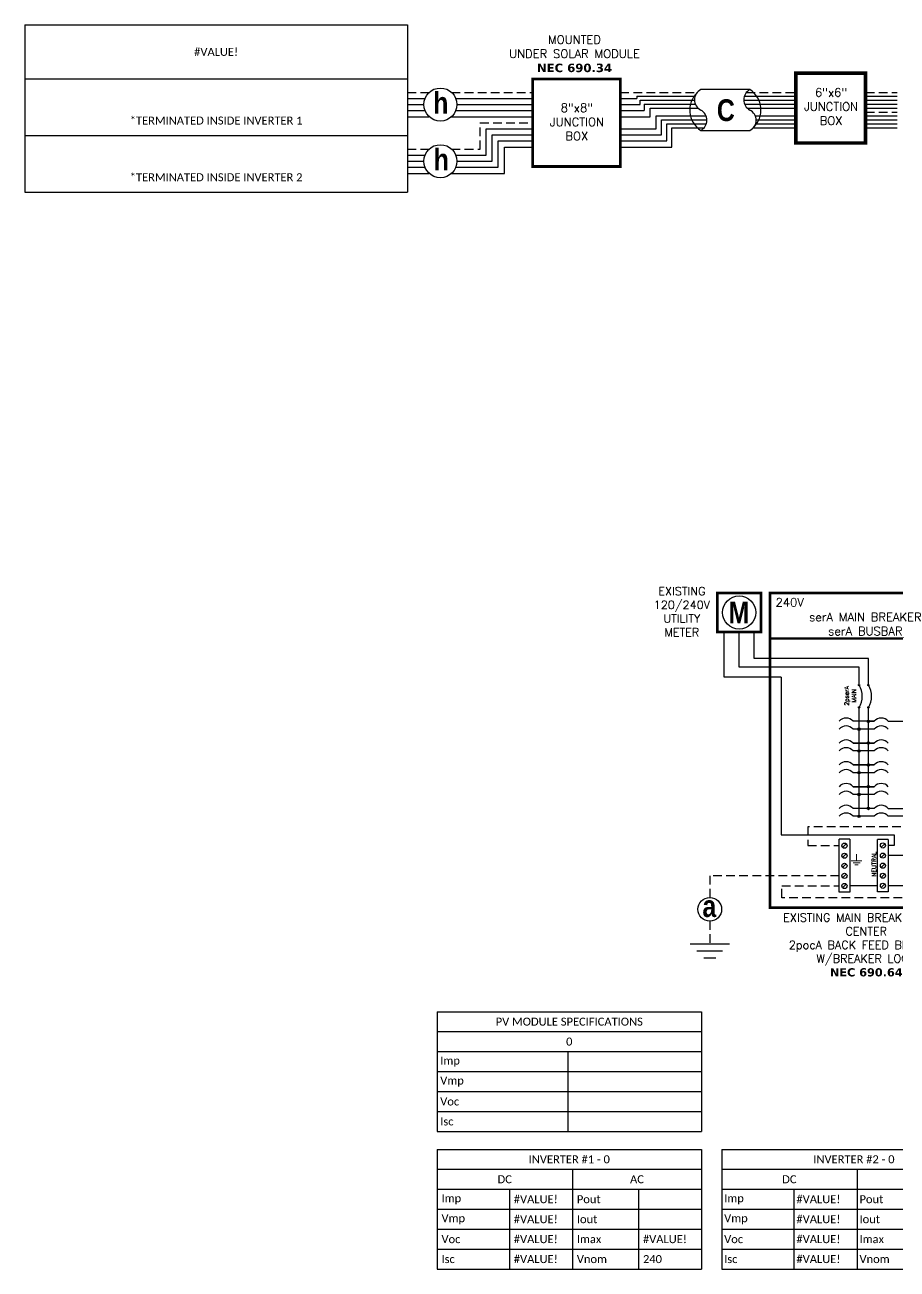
# Model space of a CAD drawing. Header units: feet. Extents: x 17788 to 18584, y 15297 to 15834.
# Drawn here: x 17788 to 18164, y 15297 to 15834 of the extents above; entities that cross this region are included whole.
import ezdxf

# ---------------------------------------------------------------- set-up
doc = ezdxf.new("R2010")
doc.units = ezdxf.units.FT
doc.header["$MEASUREMENT"] = 0
doc.linetypes.add('HIDDEN', pattern=[0.375, 0.25, -0.125])
doc.layers.add('TEXT', color=7, linetype='Continuous')
doc.styles.add('ONE LINE TXT', font='techb___.ttf')
doc.styles.get("Standard").update_dxf_attribs({"font": 'simplex.shx'})

# ---------------------------------------------------------------- blocks, each defined once
blk = doc.blocks.new('*T25')
at = {"color": 0, "lineweight": -2, "transparency": 16777216}
for p, q in [((0, 0), (165.11, 0)), ((0, 0), (0, -72.27)), ((165.11, 0), (165.11, -72.27)), ((0, -23.32), (165.11, -23.32)), ((0, -47.8), (165.11, -47.8)), ((0, -72.27), (165.11, -72.27))]:
    blk.add_line(p, q, dxfattribs=at)
at = {"color": 0, "linetype": 'Continuous', "transparency": 16777216, "char_height": 3.4544, "width": 156.9097, "attachment_point": 5}
for s, insert in [('{\\fCalibri|b0|i0|c0;#VALUE!', (82.56, -11.66)), ('{\\fCalibri|b0|i0|c0;^J^J*TERMINATED INSIDE INVERTER 1', (82.56, -35.56)), ('{\\fCalibri|b0|i0|c0;^J^J*TERMINATED INSIDE INVERTER 2', (82.56, -60.03))]:
    blk.add_mtext(s, dxfattribs=dict(at, insert=insert))
blk = doc.blocks.new('8x8box')
at = {"lineweight": 50, "const_width": 1.19}
blk.add_lwpolyline([(37.78, 0), (0, 0), (0, 37.78), (37.78, 37.78)], close=True, dxfattribs=at)
at = {"color": 1, "char_height": 3.6576, "attachment_point": 5}
for s, width, insert in [(' \\PMOUNTED \\PUNDER SOLAR MODULE\\P{\\fVerdana|b1|i0|c0|p34;NEC 690.34}', 73.0127, (18.01, 51.7)), ('8"x8"  JUNCTION BOX ', 0.4767, (19.03, 19.26))]:
    blk.add_mtext_dynamic_manual_height_columns(s, width=width, gutter_width=7.17, heights=[0], dxfattribs=dict(at, insert=insert))
blk = doc.blocks.new('6x6box')
at = {"lineweight": 50, "const_width": 1.53}
blk.add_lwpolyline([(30.1, 0), (0, 0), (0, 30.1), (30.1, 30.1)], close=True, dxfattribs=at)
at = {"color": 1, "insert": (15.24, 15.71), "char_height": 3.6576, "width": 0.4767, "attachment_point": 5}
blk.add_mtext('6"x6"  JUNCTION BOX  ', dxfattribs=at)
blk = doc.blocks.new('breakerPanel')
at = {"linetype": 'Continuous'}
h = blk.add_hatch(color=1, dxfattribs=at)
h.dxf.hatch_style = 1
edge = h.paths.add_edge_path()
edge.add_arc((-42.47, 86.8), 0.291, 0, 360)
h = blk.add_hatch(color=1, dxfattribs=at)
h.dxf.hatch_style = 1
edge = h.paths.add_edge_path()
edge.add_arc((-38.44, 86.8), 0.291, 0, 360)
h = blk.add_hatch(color=1, dxfattribs=at)
h.dxf.hatch_style = 1
edge = h.paths.add_edge_path()
edge.add_arc((-42.47, 77.16), 0.291, 0, 360)
h = blk.add_hatch(color=1, dxfattribs=at)
h.dxf.hatch_style = 1
edge = h.paths.add_edge_path()
edge.add_arc((-38.44, 77.16), 0.291, 0, 360)
h = blk.add_hatch(color=1, dxfattribs=at)
h.dxf.hatch_style = 1
edge = h.paths.add_edge_path()
edge.add_arc((-38.44, 71.16), 0.528, 0, 360)
h = blk.add_hatch(color=1, dxfattribs=at)
h.dxf.hatch_style = 1
edge = h.paths.add_edge_path()
edge.add_arc((-42.47, 67.78), 0.528, 0, 360)
h = blk.add_hatch(color=1, dxfattribs=at)
h.dxf.hatch_style = 1
edge = h.paths.add_edge_path()
edge.add_arc((-38.44, 61.76), 0.528, 0, 360)
h = blk.add_hatch(color=1, dxfattribs=at)
h.dxf.hatch_style = 1
edge = h.paths.add_edge_path()
edge.add_arc((-42.47, 58.38), 0.528, 0, 360)
h = blk.add_hatch(color=1, dxfattribs=at)
h.dxf.hatch_style = 1
edge = h.paths.add_edge_path()
edge.add_arc((-42.47, 48.98), 0.528, 0, 360)
h = blk.add_hatch(color=1, dxfattribs=at)
h.dxf.hatch_style = 1
edge = h.paths.add_edge_path()
edge.add_arc((-38.44, 52.36), 0.528, 0, 360)
h = blk.add_hatch(color=1, dxfattribs=at)
h.dxf.hatch_style = 1
edge = h.paths.add_edge_path()
edge.add_arc((-38.44, 42.95), 0.528, 0, 360)
h = blk.add_hatch(color=1, dxfattribs=at)
h.dxf.hatch_style = 1
edge = h.paths.add_edge_path()
edge.add_arc((-42.47, 39.58), 0.528, 0, 360)
h = blk.add_hatch(color=1, dxfattribs=at)
h.dxf.hatch_style = 1
edge = h.paths.add_edge_path()
edge.add_arc((-38.44, 33.55), 0.528, 0, 360)
h = blk.add_hatch(color=1, dxfattribs=at)
h.dxf.hatch_style = 1
edge = h.paths.add_edge_path()
edge.add_arc((-42.47, 30.17), 0.528, 0, 360)
at = {"color": 155, "true_color": 0x647190}
blk.add_line((-80.92, 126.59), (0, 126.59), dxfattribs=at)
at = {"color": 253, "linetype": 'Continuous'}
for p, q in [((-100.73, 90.2), (-100.73, 109.7)), ((-76.04, 90.2), (-100.73, 90.2)), ((-76.04, 90.2), (-76.04, 22.16)), ((-76.04, 22.16), (-27.25, 22.16)), ((-27.25, 22.16), (-27.25, 17.57)), ((-27.25, 17.57), (-29.89, 17.57)), ((-11.01, 0.16), (-29.89, 0.16)), ((0, 3), (-11.01, 3)), ((-11.01, 3), (-11.01, 0.16))]:
    blk.add_line(p, q, dxfattribs=at)
at = {"color": 10, "linetype": 'Continuous'}
for p, q in [((-94.24, 94.51), (-94.24, 109.7)), ((-42.47, 94.51), (-94.24, 94.51)), ((-42.47, 87.09), (-42.47, 94.51)), ((-42.47, 30.17), (-42.47, 76.87)), ((-35.88, 67.78), (-45.04, 67.78)), ((-35.88, 58.38), (-45.04, 58.38)), ((-35.88, 48.98), (-45.04, 48.98)), ((-35.88, 39.58), (-45.04, 39.58)), ((-35.88, 30.17), (-45.04, 30.17)), ((-10.98, 30.17), (-29.89, 30.17)), ((-10.98, 6), (-10.98, 30.17)), ((0, 6), (-10.98, 6))]:
    blk.add_line(p, q, dxfattribs=at)
at = {"color": 7, "linetype": 'Continuous'}
for p, q in [((-87.75, 98.34), (-87.75, 109.7)), ((-38.44, 98.34), (-87.75, 98.34)), ((-38.44, 87.09), (-38.44, 98.34)), ((-38.44, 61.76), (-38.44, 76.87)), ((-35.88, 71.16), (-45.04, 71.16)), ((-38.44, 71.16), (-35.88, 71.16)), ((-45.04, 61.76), (-35.88, 61.76)), ((-35.88, 61.76), (-45.04, 61.76)), ((-38.44, 52.36), (-38.44, 61.76)), ((-45.04, 52.36), (-35.88, 52.36)), ((-35.88, 52.36), (-45.04, 52.36)), ((-38.44, 42.95), (-38.44, 52.36)), ((-45.04, 42.95), (-35.88, 42.95)), ((-35.88, 42.95), (-45.04, 42.95)), ((-38.44, 33.55), (-38.44, 42.95)), ((-35.88, 33.55), (-45.04, 33.55)), ((-6.96, 9), (-6.96, 33.55))]:
    blk.add_line(p, q, dxfattribs=at)
at = {"lineweight": 50}
blk.add_line((-80.92, 106.95), (0, 106.95), dxfattribs=at)
at = {"color": 7}
for p, q in [((-29.89, 33.55), (-6.96, 33.55)), ((0, 9), (-6.96, 9))]:
    blk.add_line(p, q, dxfattribs=at)
at = {"color": 1, "linetype": 'Continuous'}
for p, q in [((-51.03, -2.51), (-51.03, 20.23)), ((-46.49, 20.23), (-51.03, 20.23)), ((-46.49, 20.23), (-46.49, -2.51)), ((-34.43, -2.43), (-34.43, 20.16)), ((-29.89, 20.16), (-34.43, 20.16)), ((-29.89, 20.16), (-29.89, -2.43)), ((-46.49, -2.51), (-51.03, -2.51)), ((-29.89, -2.43), (-34.43, -2.43))]:
    blk.add_line(p, q, dxfattribs=at)
at = {"color": 4, "linetype": 'Continuous'}
for p, q in [((-47.97, 18.28), (-49.55, 16.71)), ((-31.37, 18.35), (-32.94, 16.78)), ((-47.97, 13.93), (-49.55, 12.36)), ((-31.37, 14), (-32.94, 12.43)), ((-47.97, 9.58), (-49.55, 8.01)), ((-31.37, 9.65), (-32.94, 8.08)), ((-47.97, 5.23), (-49.55, 3.66)), ((-47.97, 0.88), (-49.55, -0.69)), ((-31.37, 5.3), (-32.94, 3.73)), ((-31.37, 0.95), (-32.94, -0.62))]:
    blk.add_line(p, q, dxfattribs=at)
at = {"color": 92, "linetype": 'HIDDEN', "ltscale": 15}
for p, q in [((-51.03, 4.44), (-106.89, 4.44)), ((-106.89, 4.44), (-106.89, -4.87)), ((-75.84, -4.96), (-75.84, 0.09)), ((-75.84, 0.09), (-51.03, 0.09)), ((0, 0), (-6.96, 0)), ((-6.96, -4.96), (-75.84, -4.96)), ((-6.96, 0), (-6.96, -4.96)), ((-106.89, -15.1), (-106.89, -24.84))]:
    blk.add_line(p, q, dxfattribs=at)
at = {"color": 92, "linetype": 'Continuous', "ltscale": 15}
blk.add_line((-34.43, 0.09), (-46.49, 0.09), dxfattribs=at)
at = {"lineweight": 50, "const_width": 1.19}
for points in [[(-103.67, 109.7), (-103.67, 126.59), (-84.82, 126.59), (-84.82, 109.7)], [(-80.92, -9.3), (-80.92, 126.59), (0, 126.59), (0, -9.3)]]:
    blk.add_lwpolyline(points, close=True, dxfattribs=at)
at = {"color": 92, "linetype": 'Continuous', "lineweight": 5, "ltscale": 0.05, "flags": 128}
for points in [[(-45.88, 10.97), (-41.2, 10.97)], [(-43.54, 13.81), (-43.54, 10.97)], [(-42.01, 10.1), (-45.07, 10.1)], [(-42.82, 9.23), (-44.25, 9.23)]]:
    blk.add_lwpolyline(points, dxfattribs=at)
at = {"color": 92, "linetype": 'Continuous', "ltscale": 4, "flags": 128}
for points in [[(-115.37, -24.84), (-98.41, -24.84)], [(-101.35, -27.98), (-112.43, -27.98)], [(-104.29, -31.12), (-109.49, -31.12)]]:
    blk.add_lwpolyline(points, dxfattribs=at)
at = {"linetype": 'Continuous'}
blk.add_circle((-94.24, 118.15), 7.15, dxfattribs=at)
at = {"color": 1, "linetype": 'Continuous'}
for centre, radius in [((-42.47, 86.8), 0.291), ((-38.44, 86.8), 0.291), ((-42.47, 77.16), 0.291), ((-38.44, 77.16), 0.291), ((-38.44, 71.16), 0.528), ((-42.47, 67.78), 0.528), ((-38.44, 61.76), 0.528), ((-42.47, 58.38), 0.528), ((-42.47, 48.98), 0.528), ((-38.44, 52.36), 0.528), ((-38.44, 42.95), 0.528), ((-42.47, 39.58), 0.528), ((-38.44, 33.55), 0.528), ((-42.47, 30.17), 0.528)]:
    blk.add_circle(centre, radius, dxfattribs=at)
at = {"color": 4, "linetype": 'Continuous'}
for centre in [(-48.76, 17.49), (-32.16, 17.57), (-48.76, 13.14), (-32.16, 13.21), (-48.76, 8.79), (-48.76, 4.44), (-32.16, 8.86), (-32.16, 4.51), (-48.76, 0.09), (-32.16, 0.16)]:
    blk.add_circle(centre, 1.11, dxfattribs=at)
at = {"color": 7, "linetype": 'Continuous'}
blk.add_circle((-106.89, -9.99), 5.11, dxfattribs=at)
at = {"color": 1, "linetype": 'Continuous'}
for centre, radius, start, end in [((-50.14, 81.98), 9.06, 327.8708, 32.1292), ((-46.11, 81.98), 9.06, 327.8708, 32.1292), ((-48.03, 68.62), 3.93, 40.3392, 139.6608), ((-32.88, 68.62), 3.93, 40.3392, 139.6608), ((-48.03, 65.24), 3.93, 40.3392, 139.6608), ((-32.88, 65.24), 3.93, 40.3392, 139.6608), ((-48.03, 59.21), 3.93, 40.3392, 139.6608), ((-48.03, 55.84), 3.93, 40.3392, 139.6608), ((-32.88, 59.21), 3.93, 40.3392, 139.6608), ((-32.88, 55.84), 3.93, 40.3392, 139.6608), ((-48.03, 49.81), 3.93, 40.3392, 139.6608), ((-32.88, 49.81), 3.93, 40.3392, 139.6608), ((-48.03, 46.43), 3.93, 40.3392, 139.6608), ((-32.88, 46.43), 3.93, 40.3392, 139.6608), ((-48.03, 40.41), 3.93, 40.3392, 139.6608), ((-32.88, 40.41), 3.93, 40.3392, 139.6608), ((-48.03, 37.03), 3.93, 40.3392, 139.6608), ((-32.88, 37.03), 3.93, 40.3392, 139.6608), ((-48.03, 31.01), 3.93, 40.3392, 139.6608), ((-32.88, 31.01), 3.93, 40.3392, 139.6608), ((-48.03, 27.63), 3.93, 40.3392, 139.6608), ((-32.88, 27.63), 3.93, 40.3392, 139.6608)]:
    blk.add_arc(centre, radius, start, end, dxfattribs=at)
at = {"color": 253, "linetype": 'Continuous', "style": 'ONE LINE TXT'}
blk.add_text('M', height=9.38, dxfattribs=at).set_placement((-98.8, 113.43))
at = {"color": 4, "linetype": 'Continuous'}
blk.add_text('NEUTRAL', height=1.874, rotation=90, dxfattribs=at).set_placement((-35.08, 4.08))
at = {"color": 1, "attachment_point": 5}
for s, width, gutter_width, heights, insert, char_height in [('EXISTING\\P120/240V UTILITY METER', 0.0523, 7.17, [0], (-118.95, 118.48), 3.5433), ('240V', 0.1481, 0.75, [0], (-72.39, 122.54), 3.658), ('1∅', 0.1481, 0.75, [0], (-5.31, 122.54), 3.658), ('serA MAIN BREAKER\\PserA BUSBAR', 72.4998, 0.75, [0], (-39.75, 113.14), 3.6576), ('EXISTING MAIN BREAKER LOAD CENTER\\P2pocA BACK FEED BREAKER W/BREAKER LOCK\\P{\\fVerdana|b1|i0|c0|p34;NEC 690.64}', 79.2627, 97.94, [154.49], (-39.35, -25.39), 3.5433)]:
    blk.add_mtext_dynamic_manual_height_columns(s, width=width, gutter_width=gutter_width, heights=heights, dxfattribs=dict(at, insert=insert, char_height=char_height))
at = {"color": 4, "linetype": 'Continuous', "insert": (-46.25, 82.15), "char_height": 1.874, "attachment_point": 5, "rotation": 90}
blk.add_mtext_dynamic_manual_height_columns('2pserA\\PMAIN', width=0.1481, gutter_width=0.75, heights=[0], dxfattribs=at)
at = {"color": 1, "linetype": 'Continuous', "insert": (-110.08, -3.93), "char_height": 9.3833, "attachment_point": 1, "style": 'ONE LINE TXT'}
blk.add_mtext_dynamic_manual_height_columns('{\\W1;\\C256;a}', width=0.1385, gutter_width=2.13, heights=[0], dxfattribs=at)
blk = doc.blocks.new('*U18')
at = {"color": 7}
blk.add_blockref('breakerPanel', (0, 0), dxfattribs=at)
blk = doc.blocks.new('*T26')
at = {"color": 0, "lineweight": -2, "transparency": 16777216}
for p, q in [((0, 0), (114.19, 0)), ((0, 0), (0, -51.7)), ((114.19, 0), (114.19, -51.7)), ((0, -8.62), (114.19, -8.62)), ((58.43, -8.62), (58.43, -51.7)), ((0, -17.23), (114.19, -17.23)), ((31.22, -17.23), (31.22, -51.7)), ((86.98, -17.23), (86.98, -51.7)), ((0, -25.85), (114.19, -25.85)), ((0, -34.47), (114.19, -34.47)), ((0, -43.08), (114.19, -43.08)), ((0, -51.7), (114.19, -51.7))]:
    blk.add_line(p, q, dxfattribs=at)
at = {"color": 0, "linetype": 'Continuous', "transparency": 16777216, "char_height": 3.4544}
for s, insert, width, attachment_point in [('{\\fCalibri|b0|i0|c0;INVERTER #1 - 0', (57.09, -4.31), 110.3293, 5), ('{\\fCalibri|b0|i0|c0;DC', (29.22, -12.93), 54.5755, 5), ('{\\fCalibri|b0|i0|c0;AC', (86.31, -12.93), 51.8976, 5), ('{\\fCalibri|b0|i0|c0;Imp', (1.93, -21.54), 27.3681, 4), ('{\\fCalibri|b0|i0|c0;#VALUE!', (33.15, -21.54), 23.3513, 4), ('{\\fCalibri|b0|i0|c0;Pout', (60.36, -21.54), 24.6902, 4), ('{\\fCalibri|b0|i0|c0;', (88.91, -21.54), 23.3513, 4), ('{\\fCalibri|b0|i0|c0;Vmp', (1.93, -30.16), 27.3681, 4), ('{\\fCalibri|b0|i0|c0;#VALUE!', (33.15, -30.16), 23.3513, 4), ('{\\fCalibri|b0|i0|c0;Iout', (60.36, -30.16), 24.6902, 4), ('{\\fCalibri|b0|i0|c0;', (88.91, -30.16), 23.3513, 4), ('{\\fCalibri|b0|i0|c0;Voc', (1.93, -38.78), 27.3681, 4), ('{\\fCalibri|b0|i0|c0;#VALUE!', (33.15, -38.78), 23.3513, 4), ('{\\fCalibri|b0|i0|c0;Imax', (60.36, -38.78), 24.6902, 4), ('{\\fCalibri|b0|i0|c0;#VALUE!', (88.91, -38.78), 23.3513, 4), ('{\\fCalibri|b0|i0|c0;Isc', (1.93, -47.39), 27.3681, 4), ('{\\fCalibri|b0|i0|c0;#VALUE!', (33.15, -47.39), 23.3513, 4), ('{\\fCalibri|b0|i0|c0;Vnom', (60.36, -47.39), 24.6902, 4), ('{\\fCalibri|b0|i0|c0;240', (88.91, -47.39), 23.3513, 4)]:
    blk.add_mtext(s, dxfattribs=dict(at, insert=insert, width=width, attachment_point=attachment_point))
blk = doc.blocks.new('*T27')
at = {"color": 0, "lineweight": -2, "transparency": 16777216}
for p, q in [((0, 0), (114.19, 0)), ((0, 0), (0, -51.7)), ((114.19, 0), (114.19, -51.7)), ((0, -8.62), (114.19, -8.62)), ((58.43, -8.62), (58.43, -51.7)), ((0, -17.23), (114.19, -17.23)), ((31.22, -17.23), (31.22, -51.7)), ((86.98, -17.23), (86.98, -51.7)), ((0, -25.85), (114.19, -25.85)), ((0, -34.47), (114.19, -34.47)), ((0, -43.08), (114.19, -43.08)), ((0, -51.7), (114.19, -51.7))]:
    blk.add_line(p, q, dxfattribs=at)
at = {"color": 0, "linetype": 'Continuous', "transparency": 16777216, "char_height": 3.4544}
for s, insert, width, attachment_point in [('{\\fCalibri|b0|i0|c0;INVERTER #2 - 0', (57.09, -4.31), 112.0547, 5), ('{\\fCalibri|b0|i0|c0;DC', (29.22, -12.93), 56.3009, 5), ('{\\fCalibri|b0|i0|c0;AC', (86.31, -12.93), 53.623, 5), ('{\\fCalibri|b0|i0|c0;Imp', (1.07, -21.54), 29.0935, 4), ('{\\fCalibri|b0|i0|c0;#VALUE!', (32.29, -21.54), 25.0767, 4), ('{\\fCalibri|b0|i0|c0;Pout', (59.5, -21.54), 26.4156, 4), ('{\\fCalibri|b0|i0|c0;', (88.04, -21.54), 25.0767, 4), ('{\\fCalibri|b0|i0|c0;Vmp', (1.07, -30.16), 29.0935, 4), ('{\\fCalibri|b0|i0|c0;#VALUE!', (32.29, -30.16), 25.0767, 4), ('{\\fCalibri|b0|i0|c0;Iout', (59.5, -30.16), 26.4156, 4), ('{\\fCalibri|b0|i0|c0;', (88.04, -30.16), 25.0767, 4), ('{\\fCalibri|b0|i0|c0;Voc', (1.07, -38.78), 29.0935, 4), ('{\\fCalibri|b0|i0|c0;#VALUE!', (32.29, -38.78), 25.0767, 4), ('{\\fCalibri|b0|i0|c0;Imax', (59.5, -38.78), 26.4156, 4), ('{\\fCalibri|b0|i0|c0;#VALUE!', (88.04, -38.78), 25.0767, 4), ('{\\fCalibri|b0|i0|c0;Isc', (1.07, -47.39), 29.0935, 4), ('{\\fCalibri|b0|i0|c0;#VALUE!', (32.29, -47.39), 25.0767, 4), ('{\\fCalibri|b0|i0|c0;Vnom', (59.5, -47.39), 26.4156, 4), ('{\\fCalibri|b0|i0|c0;240', (88.04, -47.39), 25.0767, 4)]:
    blk.add_mtext(s, dxfattribs=dict(at, insert=insert, width=width, attachment_point=attachment_point))
blk = doc.blocks.new('*T28')
at = {"color": 0, "lineweight": -2, "transparency": 16777216}
for p, q in [((0, 0), (114.19, 0)), ((0, 0), (0, -51.69)), ((114.19, 0), (114.19, -51.69)), ((0, -8.62), (114.19, -8.62)), ((0, -17.23), (114.19, -17.23)), ((56.41, -17.23), (56.41, -51.69)), ((0, -25.85), (114.19, -25.85)), ((0, -34.46), (114.19, -34.46)), ((0, -43.08), (114.19, -43.08)), ((0, -51.69), (114.19, -51.69))]:
    blk.add_line(p, q, dxfattribs=at)
at = {"color": 0, "linetype": 'Continuous', "transparency": 16777216, "char_height": 3.4544}
for s, insert, width, attachment_point in [('{\\fCalibri|b0|i0|c0;PV MODULE SPECIFICATIONS', (57.09, -4.31), 111.433, 5), ('{\\fCalibri|b0|i0|c0;0', (57.09, -12.92), 111.433, 5), ('{\\fCalibri|b0|i0|c0;Imp', (1.38, -21.54), 53.6551, 4), ('{\\fCalibri|b0|i0|c0;', (57.78, -21.54), 55.0254, 4), ('{\\fCalibri|b0|i0|c0;Vmp', (1.38, -30.15), 53.6551, 4), ('{\\fCalibri|b0|i0|c0;', (57.78, -30.15), 55.0254, 4), ('{\\fCalibri|b0|i0|c0;Voc', (1.38, -38.77), 53.6551, 4), ('{\\fCalibri|b0|i0|c0;', (57.78, -38.77), 55.0254, 4), ('{\\fCalibri|b0|i0|c0;Isc', (1.38, -47.39), 53.6551, 4), ('{\\fCalibri|b0|i0|c0;', (57.78, -47.39), 55.0254, 4)]:
    blk.add_mtext(s, dxfattribs=dict(at, insert=insert, width=width, attachment_point=attachment_point))
blk = doc.blocks.new('gfci1')
at = {"color": 7, "linetype": 'Continuous'}
for p, q in [((33.46, 0), (33.46, 38.87)), ((33.46, 38.87), (59.14, 38.87)), ((62.57, 41.42), (62.57, 38.21)), ((65.87, 41.42), (65.87, 38.21)), ((62.57, 30.17), (62.57, 33.39)), ((65.87, 30.17), (65.87, 33.39)), ((0, 0), (16.69, 0)), ((24.94, 0), (33.46, 0))]:
    blk.add_line(p, q, dxfattribs=at)
at = {"color": 253, "linetype": 'Continuous'}
for p, q in [((36.28, -2.82), (36.28, 36.06)), ((36.28, 36.06), (59.14, 36.06)), ((12.22, -2.82), (16.69, -2.82)), ((12.22, -2.82), (12.22, -35.5)), ((24.94, -2.82), (36.28, -2.82)), ((12.22, -47.07), (12.22, -57.95)), ((12.22, -57.95), (0, -57.95))]:
    blk.add_line(p, q, dxfattribs=at)
at = {"color": 7}
blk.add_line((16.69, -45.52), (16.69, -45.52), dxfattribs=at)
at = {"color": 7, "linetype": 'Continuous'}
blk.add_lwpolyline([(59.14, 44.31), (69.3, 44.31), (69.3, 27.81), (59.14, 27.81)], close=True, dxfattribs=at)
for centre in [(64.22, 40.06), (64.22, 31.78)]:
    blk.add_circle(centre, 3.33, dxfattribs=at)
blk.add_arc((20.81, -4.99), 6.47, 50.3905, 129.6095, dxfattribs=at)
at = {"color": 253, "linetype": 'Continuous'}
for centre, radius, start, end in [((20.81, -7.8), 6.47, 50.3905, 129.6095), ((22.72, -41.29), 11.99, 151.1704, 208.8296)]:
    blk.add_arc(centre, radius, start, end, dxfattribs=at)
at = {"layer": 'TEXT', "color": 92, "linetype": 'HIDDEN', "ltscale": 15}
for p, q in [((39.09, -5.63), (39.09, 33.24)), ((39.09, 33.24), (59.14, 33.24)), ((16.69, -5.63), (16.69, -34.69)), ((24.94, -5.63), (39.09, -5.63)), ((16.69, -42.94), (16.69, -45.52)), ((16.69, -45.52), (-34.69, -45.52)), ((-34.69, -45.52), (-34.69, -53.67)), ((-34.69, -53.67), (-21.14, -53.67))]:
    blk.add_line(p, q, dxfattribs=at)
at = {"layer": 'TEXT', "color": 92, "linetype": 'Continuous', "ltscale": 15}
for centre, start, end in [((20.81, -10.62), 50.3905, 129.6095), ((21.67, -38.81), 140.3905, 219.6095)]:
    blk.add_arc(centre, 6.47, start, end, dxfattribs=at)
at = {"layer": 'TEXT', "color": 1, "insert": (27.72, 67.97), "char_height": 3.4544, "attachment_point": 1}
blk.add_mtext_dynamic_manual_height_columns('\\A1;\\pi12.999;GFCI RECEPTACLE\\P\\pi15.467;1p15A BREAKER\\P\\pi14.891;14/2 NM CABLE', width=71.8931, gutter_width=92.23, heights=[24.13], dxfattribs=at)

msp = doc.modelspace()

# ---------------------------------------------------------------- linework, layer by layer
at = {"color": 92, "linetype": 'HIDDEN', "ltscale": 15}
for p, q in [((17952.84, 15804.62), (17962.25, 15804.62)), ((17971.95, 15804.62), (18006.99, 15804.62)), ((18044.77, 15804.62), (18077.99, 15804.62)), ((18099.23, 15804.62), (18120.61, 15804.62)), ((18150.71, 15804.62), (18164.27, 15804.62)), ((18150.71, 15796.16), (18164.27, 15796.16)), ((17984.22, 15780.15), (17984.22, 15791.51)), ((17984.22, 15791.51), (18006.99, 15791.51)), ((17952.84, 15780.15), (17962.25, 15780.15)), ((17971.95, 15780.15), (17984.22, 15780.15))]:
    msp.add_line(p, q, dxfattribs=at)
at = {"color": 7, "linetype": 'Continuous'}
for p, q in [((17952.84, 15802), (17960.65, 15802)), ((17973.74, 15802), (18006.99, 15802)), ((18044.77, 15802), (18051.97, 15802)), ((18051.97, 15802.93), (18077.05, 15802.93)), ((18051.97, 15802.93), (18051.97, 15802)), ((18100.73, 15805.82), (18079.48, 15805.82)), ((18098.3, 15802.93), (18120.66, 15802.93)), ((18150.71, 15802.93), (18164.27, 15802.93)), ((17952.84, 15796.76), (17960.65, 15796.76)), ((17973.74, 15796.76), (18006.99, 15796.76)), ((18044.77, 15796.76), (18055.13, 15796.76)), ((18055.13, 15799.55), (18077.18, 15799.55)), ((18055.13, 15799.55), (18055.13, 15796.76)), ((18098.43, 15799.55), (18120.61, 15799.55)), ((18150.71, 15799.55), (18164.27, 15799.55)), ((18060.27, 15794.47), (18081.78, 15794.47)), ((18060.27, 15788.89), (18060.27, 15794.47)), ((18064.85, 15791.09), (18081.91, 15791.09)), ((18064.85, 15783.65), (18064.85, 15791.09)), ((18103.03, 15794.47), (18120.82, 15794.47)), ((18103.16, 15791.09), (18120.78, 15791.09)), ((18150.71, 15794.47), (18164.27, 15794.47)), ((18150.71, 15791.09), (18164.27, 15791.09)), ((17986.84, 15777.53), (17986.84, 15788.89)), ((17986.84, 15788.89), (18006.99, 15788.89)), ((18044.77, 15788.89), (18060.27, 15788.89)), ((18079.48, 15788.19), (18100.73, 15788.19)), ((17992.09, 15772.28), (17992.09, 15783.65)), ((17992.09, 15783.65), (18006.99, 15783.65)), ((18044.77, 15783.65), (18064.85, 15783.65)), ((17952.84, 15777.53), (17960.65, 15777.53)), ((17973.74, 15777.53), (17986.84, 15777.53)), ((17952.84, 15772.28), (17960.65, 15772.28)), ((17973.74, 15772.28), (17992.09, 15772.28))]:
    msp.add_line(p, q, dxfattribs=at)
at = {"color": 253, "linetype": 'Continuous'}
for p, q in [((18053.34, 15801.24), (18076.82, 15801.24)), ((18053.34, 15799.38), (18053.34, 15801.24)), ((18098.06, 15801.24), (18120.61, 15801.24)), ((18150.71, 15801.24), (18164.27, 15801.24)), ((17952.84, 15799.38), (17959.96, 15799.38)), ((17974.24, 15799.38), (18006.99, 15799.38)), ((18044.77, 15799.38), (18053.34, 15799.38)), ((18057.67, 15797.85), (18078.32, 15797.85)), ((18057.67, 15794.13), (18057.67, 15797.85)), ((18099.56, 15797.85), (18120.51, 15797.85)), ((18150.71, 15797.85), (18164.27, 15797.85)), ((17952.84, 15794.13), (17962.25, 15794.13)), ((17971.95, 15794.13), (18006.99, 15794.13)), ((18044.77, 15794.13), (18057.67, 15794.13)), ((18062.62, 15792.78), (18082.15, 15792.78)), ((18062.62, 15786.27), (18062.62, 15792.78)), ((18103.39, 15792.78), (18120.61, 15792.78)), ((18150.71, 15792.78), (18164.27, 15792.78)), ((17989.47, 15774.91), (17989.47, 15786.27)), ((17989.47, 15786.27), (18006.99, 15786.27)), ((18044.77, 15786.27), (18062.62, 15786.27)), ((18066.98, 15781.03), (18066.98, 15789.4)), ((18066.98, 15789.39), (18080.97, 15789.39)), ((18102.22, 15789.39), (18120.61, 15789.39)), ((18150.71, 15789.39), (18164.27, 15789.39)), ((17994.71, 15769.66), (17994.71, 15781.03)), ((17994.71, 15781.03), (18006.99, 15781.03)), ((18044.77, 15781.03), (18066.98, 15781.03)), ((17952.84, 15774.91), (17959.96, 15774.91)), ((17974.24, 15774.91), (17989.47, 15774.91)), ((17952.84, 15769.66), (17962.25, 15769.66)), ((17971.95, 15769.66), (17994.71, 15769.66))]:
    msp.add_line(p, q, dxfattribs=at)
at = {"color": 7, "linetype": 'Continuous'}
for centre in [(17967.1, 15799.38), (17967.1, 15774.91)]:
    msp.add_circle(centre, 7.14, dxfattribs=at)
for centre, start, end in [((18085.33, 15797.01), 133.9732, 236.4265), ((18094.88, 15797.01), 313.9732, 56.4265)]:
    msp.add_arc(centre, 10.58, start, end, dxfattribs=at)
at = {"linetype": 'Continuous'}
for centre, start, end in [((18081.79, 15801.42), 117.6639, 242.3361), ((18103.04, 15801.42), 117.6639, 242.3361), ((18077.17, 15792.6), 297.6639, 62.3361), ((18098.42, 15792.6), 297.6639, 62.3361)]:
    msp.add_arc(centre, 4.98, start, end, dxfattribs=at)

# ---------------------------------------------------------------- block references
for name, p in [('*T25', (17787.73, 15833.77)), ('*T28', (17965.65, 15407.82)), ('*T26', (17965.65, 15348.4)), ('*T27', (18088.53, 15348.4))]:
    msp.add_blockref(name, p)
at = {"color": 7}
for name, p in [('8x8box', (18006.99, 15772.62)), ('6x6box', (18120.51, 15782.8)), ('gfci1', (18160.42, 15533.16)), ('*U18', (18190.3, 15461.99))]:
    msp.add_blockref(name, p, dxfattribs=at)

# ---------------------------------------------------------------- texts
at = {"color": 1, "linetype": 'Continuous', "char_height": 9.3833, "attachment_point": 1, "style": 'ONE LINE TXT'}
for s, insert in [('{\\W1;\\C256;h}', (17964, 15804.77)), ('{\\W1;\\C256;C}', (18086.45, 15801.64)), ('{\\W1;\\C256;h}', (17964.2, 15780.3))]:
    msp.add_mtext_dynamic_manual_height_columns(s, width=0.1385, gutter_width=2.13, heights=[0], dxfattribs=dict(at, insert=insert))

doc.saveas('drawing.dxf')
